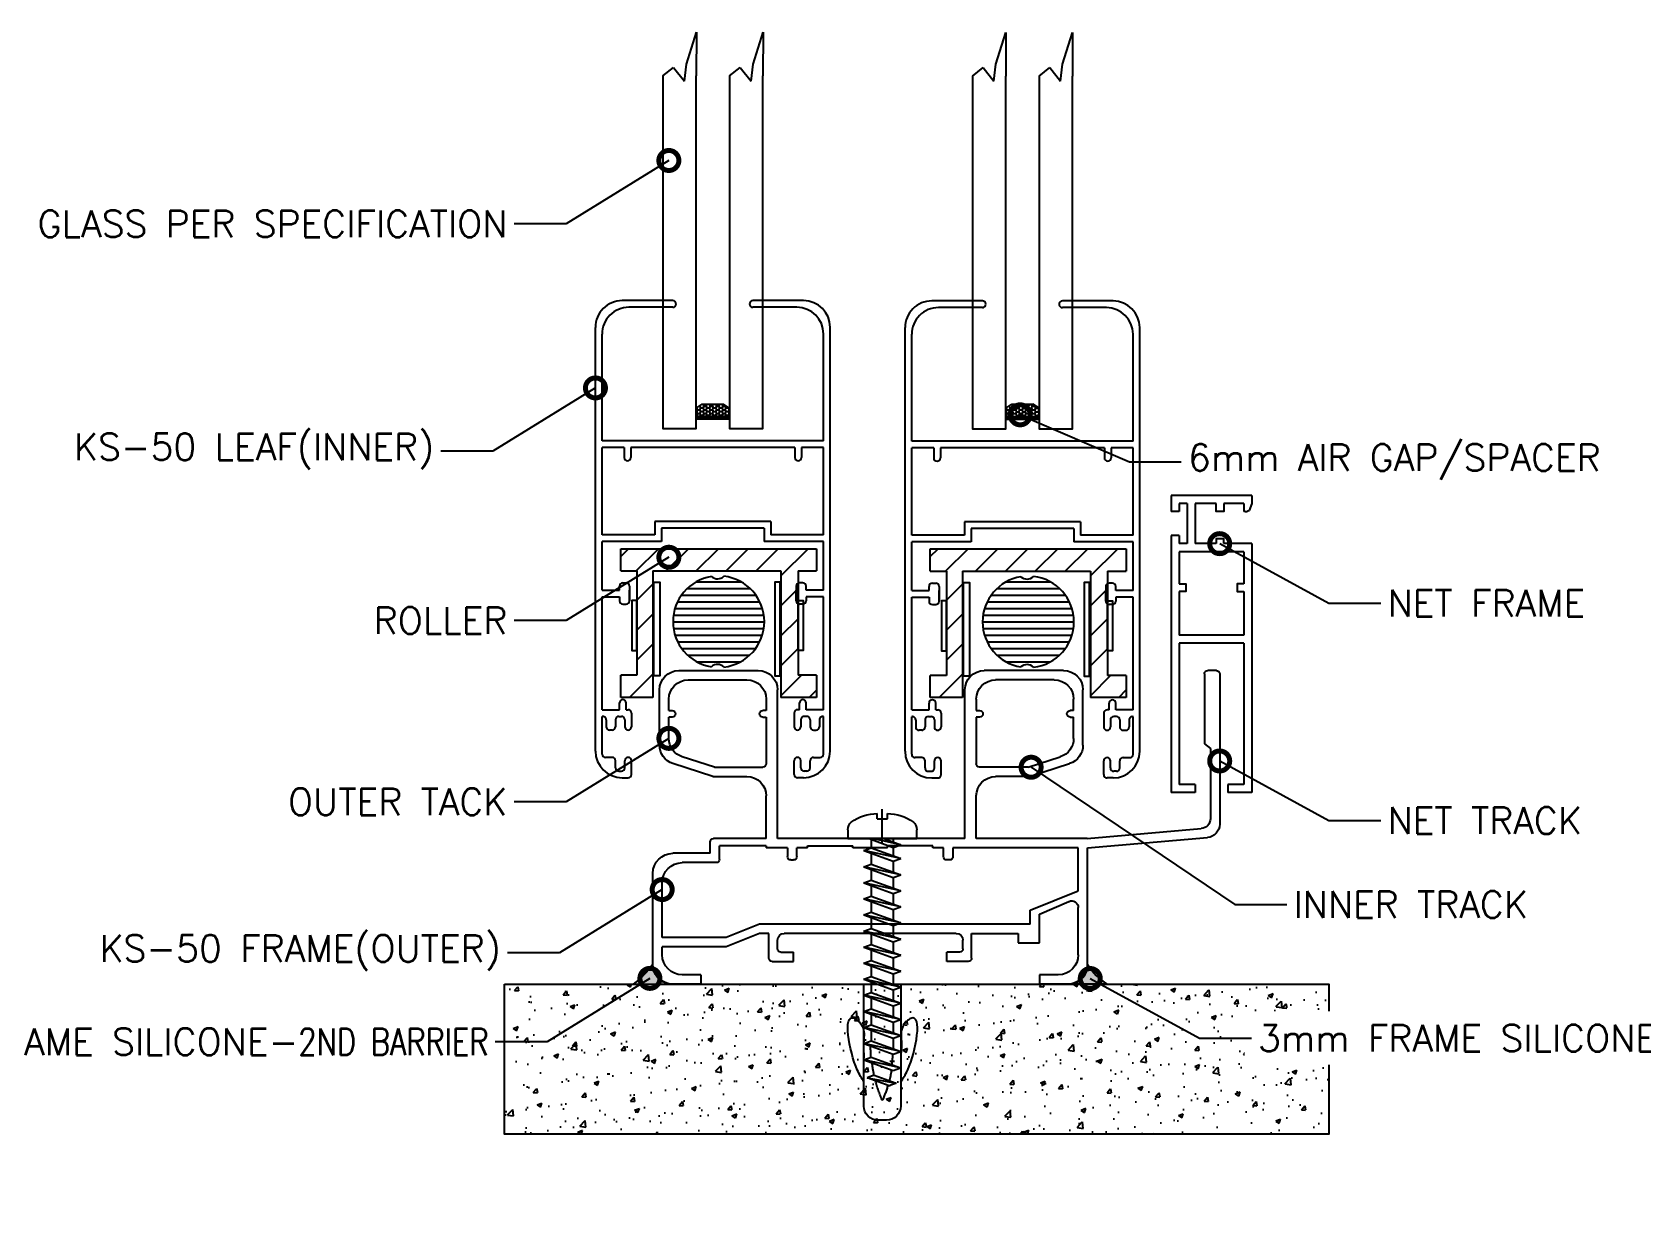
# Model space of a CAD drawing. Header units: millimetres. Extents: x -27371 to -844, y 11365 to 35579.
# Drawn here: x -6027.9 to -5786.7, y 15843.5 to 16022.1 of the extents above; entities that cross this region are included whole.
import ezdxf
from ezdxf import colors
from ezdxf.entities.mleader import LeaderData, LeaderLine
from ezdxf.math import Vec2, Vec3

# ---------------------------------------------------------------- set-up
doc = ezdxf.new("R2010")
doc.units = ezdxf.units.MM
for name, pattern in [('AXIS', [50.8, 31.75, -6.35, 6.35, -6.35]), ('AXIS2', [28.575, 19.05, -3.175, 3.175, -3.175]), ('HIDDEN', [9.525, 6.35, -3.175])]:
    doc.linetypes.add(name, pattern=pattern)
for name, color, linetype in [('A-GRID2', 224, 'AXIS2'), ('GLASS-VISION-PES', 151, 'Continuous'), ('HARDWARES', 54, 'Continuous')]:
    doc.layers.add(name, color=color, linetype=linetype)
doc.layers.add('TEXT', color=7, linetype='Continuous', lineweight=20)
doc.styles.add('RomanS', font='romans.shx')

# ---------------------------------------------------------------- blocks, each defined once
blk = doc.blocks.new('trialco frame without cover')
at = {"color": 5}
for p, q in [((-77.8, 46.5), (-77.8, 23.96)), ((-77.3, 47), (-76, 47)), ((-75.5, 46.5), (-75.5, 36)), ((-54.4, 47), (-42.5, 47)), ((3.3, 47), (-8.6, 47)), ((-57.3, 35.81), (-57.3, 44.1)), ((-53, 45.6), (-44.2, 45.6)), ((-39.6, 21.8), (-39.6, 44.1)), ((-11.5, 21.8), (-11.5, 44.1)), ((1.9, 45.6), (-6.9, 45.6)), ((6.2, 35.81), (6.2, 44.1)), ((-55.9, 41), (-55.9, 42.7)), ((-41.3, 42.7), (-41.3, 41)), ((-9.8, 42.7), (-9.8, 41)), ((4.8, 41), (4.8, 42.7)), ((-55.9, 41), (-55.4, 41)), ((-55.9, 36.82), (-55.9, 40)), ((-55.4, 40), (-55.9, 40)), ((-54.9, 40.5), (-54.9, 40.5)), ((-42.3, 40.5), (-42.3, 40.5)), ((-41.3, 41), (-41.8, 41)), ((-41.8, 40), (-41.3, 40)), ((-41.3, 40), (-41.3, 33)), ((-9.8, 41), (-9.3, 41)), ((-9.3, 40), (-9.8, 40)), ((-9.8, 40), (-9.8, 33)), ((-8.8, 40.5), (-8.8, 40.5)), ((3.8, 40.5), (3.8, 40.5)), ((4.8, 41), (4.3, 41)), ((4.3, 40), (4.8, 40)), ((4.8, 36.82), (4.8, 40)), ((-75.5, 36), (-76.4, 35.31)), ((-76.4, 35.31), (-76.4, 24.79)), ((-49.08, 32.5), (-53.9, 34.07)), ((-2.02, 32.5), (2.8, 34.07)), ((-49.3, 31.1), (-55.3, 33.05)), ((-49.08, 32.5), (-41.8, 32.5)), ((-2.02, 32.5), (-9.3, 32.5)), ((-1.8, 31.1), (4.2, 33.05)), ((-49.3, 31.1), (-44.2, 31.1)), ((-1.8, 31.1), (-6.9, 31.1)), ((-41.3, 21.8), (-41.3, 28.2)), ((-9.8, 21.8), (-9.8, 28.2)), ((-58, 20.4), (-75.97, 21.97)), ((-57.94, 21.8), (-75.03, 23.3)), ((-57.94, 21.8), (-56.6, 21.8)), ((-57.94, 21.8), (-57.3, 21.8)), ((-56.6, 21.8), (-41.3, 21.8)), ((-39.6, 21.8), (-11.5, 21.8)), ((-9.8, 21.8), (-1.9, 21.8)), ((-58, 3), (-58, 20.4)), ((-56.6, 20.4), (-37.8, 20.4)), ((-56.6, 14), (-56.6, 20.4)), ((-37.8, 20.4), (-37.8, 19.1)), ((-36.4, 20.4), (-34.8, 20.4)), ((-36.4, 19.1), (-36.4, 20.4)), ((-34.8, 20.7), (-28, 20.7)), ((-34.8, 20.4), (-34.8, 20.7)), ((-28, 20.4), (-28, 20.7)), ((-28, 20.4), (-22.8, 20.4)), ((-16, 20.7), (-22.8, 20.7)), ((-22.8, 20.4), (-22.8, 20.7)), ((-16, 20.4), (-16, 20.7)), ((-16, 20.4), (-14.4, 20.4)), ((-14.4, 19.1), (-14.4, 20.4)), ((-13, 20.4), (-9.8, 20.4)), ((-13, 20.4), (-13, 19.1)), ((-9.8, 20.7), (-2.8, 20.7)), ((-9.8, 20.7), (-9.8, 20.4)), ((-2.8, 18.7), (-2.8, 20.7)), ((-1.4, 19.6), (-1.4, 21.3)), ((-1.4, 19.6), (4.2, 19.6)), ((-37.3, 18.6), (-36.9, 18.6)), ((-13.5, 18.6), (-13.9, 18.6)), ((-2.3, 18.2), (2.8, 18.2)), ((5.8, 7), (5.8, 15.2)), ((7.2, 3), (7.2, 16.6)), ((-49.4, 11.08), (-56.6, 14)), ((-50.8, 10.5), (-55.2, 12.4)), ((-56.6, 4.4), (-56.6, 11.48)), ((-50.8, 9), (-50.8, 10.5)), ((-49.4, 9), (-49.4, 11.08)), ((-50.8, 6.2), (-50.8, 9)), ((-49.4, 9), (-8.8, 9)), ((-40.6, 7.6), (-47.6, 7.6)), ((-47.6, 7.6), (-47.6, 6.2)), ((-40.6, 3.9), (-40.6, 7.6)), ((-38.3, 7.6), (-12.5, 7.6)), ((-10.2, 3.9), (-10.2, 7.6)), ((-10.2, 7.6), (-8.8, 7.6)), ((-8.8, 9), (-3.8, 7)), ((-8.8, 7.6), (-3.8, 5.6)), ((-47.6, 6.2), (-50.8, 6.2)), ((-39.3, 5.3), (-39.3, 6.6)), ((-11.5, 5.3), (-11.5, 6.6)), ((-3.8, 7), (5.8, 7)), ((-3.8, 5.6), (5.8, 5.6)), ((5.8, 4.4), (5.8, 5.6)), ((-40.1, 3.4), (-36.9, 3.4)), ((-38.8, 4.8), (-36.9, 4.8)), ((-36.9, 3.4), (-36.9, 4.8)), ((-13.9, 3.4), (-13.9, 4.8)), ((-12, 4.8), (-13.9, 4.8)), ((-10.7, 3.4), (-13.9, 3.4)), ((-55, 0), (-50.8, 0)), ((-53.6, 1.4), (-50.8, 1.4)), ((-50.8, 1.4), (-50.8, 0)), ((0, 1.4), (2.8, 1.4)), ((0, 1.4), (0, 0)), ((0, 0), (4.2, 0))]:
    blk.add_line(p, q, dxfattribs=at)
for centre, radius, start, end in [((-77.3, 46.5), 0.5, 90, 180), ((-76, 46.5), 0.5, 0, 90), ((-54.4, 44.1), 2.9, 90, 180), ((-42.5, 44.1), 2.9, 0, 90), ((-8.6, 44.1), 2.9, 90, 180), ((3.3, 44.1), 2.9, 0, 90), ((-53, 42.7), 2.9, 90, 180), ((-44.2, 42.7), 2.9, 0, 90), ((-6.9, 42.7), 2.9, 90, 180), ((1.9, 42.7), 2.9, 0, 90), ((-55.4, 40.5), 0.5, 0, 90), ((-55.4, 40.5), 0.5, 270, 0), ((-41.8, 40.5), 0.5, 90, 180), ((-41.8, 40.5), 0.5, 180, 270), ((-9.3, 40.5), 0.5, 0, 90), ((-9.3, 40.5), 0.5, 270, 0), ((4.3, 40.5), 0.5, 90, 180), ((4.3, 40.5), 0.5, 180, 270), ((-53, 36.82), 2.9, 180, 252), ((1.9, 36.82), 2.9, 288, 0), ((-54.4, 35.81), 2.9, 180, 252), ((3.3, 35.81), 2.9, 288, 0), ((-41.8, 33), 0.5, 270, 360), ((-9.3, 33), 0.5, 180, 270), ((-44.2, 28.2), 2.9, 0, 90), ((-6.9, 28.2), 2.9, 90, 180), ((-74.9, 24.79), 1.5, 180, 265), ((-75.8, 23.96), 2, 180, 265), ((-1.9, 21.3), 0.5, 0, 90), ((4.2, 16.6), 3, 0, 90), ((-37.3, 19.1), 0.5, 180, 270), ((-36.9, 19.1), 0.5, 270, 0), ((-13.9, 19.1), 0.5, 180, 270), ((-13.5, 19.1), 0.5, 270, 0), ((-2.3, 18.7), 0.5, 180, 270), ((2.8, 15.2), 3, 0, 90), ((-55.6, 11.48), 1, 66.6823, 180), ((-38.3, 6.6), 1, 90, 180), ((-12.5, 6.6), 1, 0, 90), ((-38.8, 5.3), 0.5, 180, 270), ((-12, 5.3), 0.5, 270, 0), ((-55, 3), 3, 180, 270), ((-53.6, 4.4), 3, 180, 270), ((-40.1, 3.9), 0.5, 180, 270), ((-10.7, 3.9), 0.5, 270, 0), ((2.8, 4.4), 3, 270, 0), ((4.2, 3), 3, 270, 0)]:
    blk.add_arc(centre, radius, start, end, dxfattribs=at)
blk = doc.blocks.new('trialco leaf')
at = {"color": 3}
for p, q in [((-26.3, 0), (-25.4, 0)), ((0.9, 0), (0, 0)), ((-27.3, -1.5), (-27.3, -2.55)), ((-26.8, -1), (-26.4, -1)), ((-25.9, -1.5), (-25.9, -2.55)), ((-24.9, -0.5), (-24.9, -2.55)), ((-0.5, -0.5), (-0.5, -2.55)), ((0.5, -1.5), (0.5, -2.55)), ((1.4, -1), (1, -1)), ((1.9, -1.5), (1.9, -2.55)), ((-30.3, -4), (-30.3, -67.5)), ((-29.3, -3.55), (-29.3, -9.19)), ((-27.8, -3.05), (-28.8, -3.05)), ((-25.4, -3.05), (-25.4, -3.05)), ((0, -3.05), (0, -3.05)), ((2.4, -3.05), (3.4, -3.05)), ((3.9, -3.55), (3.9, -9.19)), ((4.9, -4), (4.9, -67.5)), ((-27.8, -7.15), (-28.2, -7.15)), ((-25.4, -7.15), (-25.4, -7.15)), ((0, -7.15), (0, -7.15)), ((2.4, -7.15), (2.8, -7.15)), ((-28.7, -8.7), (-28.7, -7.65)), ((-27.3, -8.7), (-27.3, -7.65)), ((-26.8, -9.2), (-26.4, -9.2)), ((-25.9, -8.7), (-25.9, -7.65)), ((-24.9, -9.7), (-24.9, -7.65)), ((-0.5, -9.7), (-0.5, -7.65)), ((0.5, -8.7), (0.5, -7.65)), ((1.4, -9.2), (1, -9.2)), ((1.9, -8.7), (1.9, -7.65)), ((3.3, -8.7), (3.3, -7.65)), ((-29.3, -10.2), (-29.3, -27.1)), ((-29.3, -10.2), (-26.7, -10.2)), ((-26.7, -10.2), (-26.7, -11.2)), ((-26.2, -11.7), (-26.2, -11.7)), ((-25.7, -10.2), (-25.4, -10.2)), ((-25.7, -10.2), (-25.7, -11.2)), ((0.3, -10.2), (0, -10.2)), ((0.3, -10.2), (0.3, -11.2)), ((0.8, -11.7), (0.8, -11.7)), ((3.9, -10.2), (1.3, -10.2)), ((1.3, -10.2), (1.3, -11.2)), ((3.9, -10.2), (3.9, -27.1)), ((-26.7, -27.1), (-26.7, -26.5)), ((-26.2, -26), (-25.7, -26)), ((-25.2, -26.5), (-25.2, -28.1)), ((-25.2, -28.7), (-25.2, -26.5)), ((-0.2, -26.5), (-0.2, -28.1)), ((-0.2, -28.7), (-0.2, -26.5)), ((0.8, -26), (0.3, -26)), ((1.3, -27.1), (1.3, -26.5)), ((-29.3, -27.1), (-26.7, -27.1)), ((-29.3, -28.1), (-29.3, -35.4)), ((-29.3, -28.1), (-26.7, -28.1)), ((-26.7, -28.1), (-26.7, -28.7)), ((3.9, -27.1), (1.3, -27.1)), ((3.9, -28.1), (1.3, -28.1)), ((1.3, -28.1), (1.3, -28.7)), ((3.9, -28.1), (3.9, -35.4)), ((-26.2, -29.2), (-25.7, -29.2)), ((0.8, -29.2), (0.3, -29.2)), ((-29.3, -35.4), (-20.4, -35.4)), ((-20.4, -37.4), (-20.4, -35.4)), ((-5, -35.4), (3.9, -35.4)), ((-5, -37.4), (-5, -35.4)), ((-29.3, -36.4), (-29.3, -49.5)), ((-29.3, -36.4), (-21.4, -36.4)), ((-21.4, -38.4), (-21.4, -36.4)), ((-21.4, -38.4), (-4, -38.4)), ((-20.4, -37.4), (-5, -37.4)), ((-4, -36.4), (3.9, -36.4)), ((-4, -38.4), (-4, -36.4)), ((3.9, -36.4), (3.9, -49.5)), ((-26, -49.5), (-26, -48)), ((-25.5, -47.5), (-25.5, -47.5)), ((-25, -49.5), (-25, -48)), ((-0.4, -49.5), (-0.4, -48)), ((0.1, -47.5), (0.1, -47.5)), ((0.6, -49.5), (0.6, -48)), ((-29.3, -49.5), (-26, -49.5)), ((-29.3, -50.5), (-29.3, -66.5)), ((-29.3, -50.5), (3.9, -50.5)), ((-25, -49.5), (-0.4, -49.5)), ((0.6, -49.5), (3.9, -49.5)), ((3.9, -50.5), (3.9, -66.5)), ((-26.3, -71.5), (-18.7, -71.5)), ((-25.3, -70.5), (-18.7, -70.5)), ((-18.2, -71), (-18.2, -71)), ((-7.2, -71), (-7.2, -71)), ((-6.7, -70.5), (-0.1, -70.5)), ((-6.7, -71.5), (0.9, -71.5))]:
    blk.add_line(p, q, dxfattribs=at)
for centre, radius, start, end in [((-26.3, -4), 4, 90, 180), ((-25.4, -0.5), 0.5, 0, 90), ((0, -0.5), 0.5, 90, 180), ((0.9, -4), 4, 0, 90), ((-26.8, -1.5), 0.5, 90, 180), ((-26.4, -1.5), 0.5, 0, 90), ((1, -1.5), 0.5, 90, 180), ((1.4, -1.5), 0.5, 0, 90), ((-28.8, -3.55), 0.5, 90, 180), ((-27.8, -2.55), 0.5, 270, 0), ((-25.4, -2.55), 0.5, 180, 270), ((-25.4, -2.55), 0.5, 270, 0), ((0, -2.55), 0.5, 180, 270), ((0, -2.55), 0.5, 270, 0), ((2.4, -2.55), 0.5, 180, 270), ((3.4, -3.55), 0.5, 0, 90), ((-28.2, -7.65), 0.5, 90, 180), ((-27.8, -7.65), 0.5, 0, 90), ((-25.4, -7.65), 0.5, 90, 180), ((-25.4, -7.65), 0.5, 0, 90), ((0, -7.65), 0.5, 90, 180), ((0, -7.65), 0.5, 0, 90), ((2.4, -7.65), 0.5, 90, 180), ((2.8, -7.65), 0.5, 0, 90), ((-29.2, -8.7), 0.5, 258.463, 0), ((-26.8, -8.7), 0.5, 180, 270), ((-26.4, -8.7), 0.5, 270, 0), ((1, -8.7), 0.5, 180, 270), ((1.4, -8.7), 0.5, 270, 0), ((3.8, -8.7), 0.5, 180, 281.537), ((-26.2, -11.2), 0.5, 180, 270), ((-26.2, -11.2), 0.5, 270, 0), ((-25.4, -9.7), 0.5, 270, 0), ((0, -9.7), 0.5, 180, 270), ((0.8, -11.2), 0.5, 180, 270), ((0.8, -11.2), 0.5, 270, 0), ((-26.2, -26.5), 0.5, 90, 180), ((-25.7, -26.5), 0.5, 0, 90), ((0.3, -26.5), 0.5, 90, 180), ((0.8, -26.5), 0.5, 0, 90), ((-26.2, -28.7), 0.5, 180, 270), ((-25.7, -28.7), 0.5, 270, 0), ((0.3, -28.7), 0.5, 180, 270), ((0.8, -28.7), 0.5, 270, 0), ((-25.5, -48), 0.5, 90, 180), ((-25.5, -48), 0.5, 0, 90), ((0.1, -48), 0.5, 90, 180), ((0.1, -48), 0.5, 0, 90), ((-26.3, -67.5), 4, 180, 270), ((-25.3, -66.5), 4, 180, 270), ((-0.1, -66.5), 4, 270, 0), ((0.9, -67.5), 4, 270, 0), ((-18.7, -71), 0.5, 0, 90), ((-18.7, -71), 0.5, 270, 0), ((-6.7, -71), 0.5, 90, 180), ((-6.7, -71), 0.5, 180, 270)]:
    blk.add_arc(centre, radius, start, end, dxfattribs=at)
blk = doc.blocks.new('roller')
for p, q in [((-19.87, 18.98), (-19.87, 22.3)), ((-19.87, 22.3), (9.51, 22.3)), ((9.51, 22.3), (9.51, 18.98)), ((-19.87, 18.98), (-17.43, 18.98)), ((-17.43, 18.98), (-17.43, 3.32)), ((-15.04, 18.98), (4.15, 18.98)), ((-15.04, 18.98), (-15.04, 0)), ((4.15, 18.98), (4.15, 0)), ((6.72, 18.98), (9.51, 18.98)), ((6.72, 18.98), (6.72, 3.32)), ((-19.87, 0), (-19.87, 3.32)), ((-17.43, 3.32), (-19.87, 3.32)), ((9.51, 3.32), (6.72, 3.32)), ((9.51, 3.32), (9.51, 0)), ((-15.04, 0), (-19.87, 0)), ((9.51, 0), (4.15, 0))]:
    blk.add_line(p, q)
for points in [[(-14.91, 17.27), (-14.01, 17.27), (-14.01, 3.22), (-14.91, 3.22)], [(4.02, 17.27), (3.23, 17.27), (3.23, 3.22), (4.02, 3.22)], [(-17.43, 14.52), (-18.18, 14.52), (-18.18, 7.04), (-17.43, 7.04)], [(6.72, 14.52), (7.47, 14.52), (7.47, 7.04), (6.72, 7.04)]]:
    blk.add_lwpolyline(points, close=True)
for centre, radius, start, end in [((-5.18, 11.36), 6.85, 99.192, 260.808), ((-5.36, 19.2), 1.42, 229.7147, 312.8915), ((-5.18, 11.36), 6.85, 276.5858, 83.4142), ((-5.36, 3.53), 1.42, 47.1085, 130.2853)]:
    blk.add_arc(centre, radius, start, end)
blk = doc.blocks.new('TRIALCO NET')
at = {"color": 2}
for p, q in [((-44.5, 3.6), (-44.5, -8.5)), ((-44.5, 3.6), (-43.3, 3.6)), ((-43.3, 3.6), (-42.28, 3.19)), ((-42.1, 2.59), (-42.1, 2.4)), ((-37.3, 3.6), (0, 3.6)), ((-37.3, 3.6), (-37.3, -0.6)), ((0, 3.6), (0, 0)), ((-43.3, 2.4), (-43.3, -0.6)), ((-43.3, 2.4), (-42.1, 2.4)), ((-36.1, 2.4), (-31.29, 2.4)), ((-36.1, 2.4), (-36.1, -7.3)), ((-30.14, 2.4), (-23.6, 2.4)), ((-23.6, 2.4), (-23.6, -7.3)), ((-22.4, 2.4), (-22.4, -7.3)), ((-22.4, 2.4), (-1.2, 2.4)), ((-1.2, 2.4), (-1.2, 0)), ((-1.2, 0), (0, 0)), ((-43.3, -1.75), (-43.3, -4.9)), ((-37.3, -1.75), (-37.3, -4.9)), ((-43.3, -4.9), (-37.3, -4.9)), ((-43.3, -6.1), (-43.3, -7.3)), ((-43.3, -6.1), (-37.3, -6.1)), ((-37.3, -6.1), (-37.3, -7.3)), ((-1.2, -4.9), (-1.2, -7.3)), ((-1.2, -4.9), (0, -4.9)), ((0, -4.9), (0, -8.5)), ((-44.5, -8.5), (-42.1, -8.5)), ((-43.3, -7.3), (-42.1, -7.3)), ((-42.1, -7.3), (-42.1, -8.5)), ((-38.5, -7.3), (-37.3, -7.3)), ((-38.5, -7.3), (-38.5, -8.5)), ((-38.5, -8.5), (0, -8.5)), ((-36.1, -7.3), (-31.29, -7.3)), ((-30.14, -7.3), (-23.6, -7.3)), ((-22.4, -7.3), (-1.2, -7.3))]:
    blk.add_line(p, q, dxfattribs=at)
for points in [[(-31.29, 2.4), (-31.29, 1.4), (-30.14, 1.4), (-30.14, 2.4)], [(-43.3, -0.6), (-42.1, -0.6), (-42.1, -1.75), (-43.3, -1.75)], [(-37.3, -0.6), (-38, -0.6), (-38, -1.75), (-37.3, -1.75)], [(-31.29, -7.3), (-31.29, -6.3), (-30.14, -6.3), (-30.14, -7.3)]]:
    blk.add_lwpolyline(points, dxfattribs=at)
blk.add_arc((-43.19, 2.6), 1.09, 359.3357, 33.1171, dxfattribs=at)
blk = doc.blocks.new('_DotSmall')
at = {"color": 0, "linetype": 'ByBlock', "const_width": 0.5}
blk.add_lwpolyline([(-0.0625, 0, 1), (0.0625, 0, 1)], format="xyb", close=True, dxfattribs=at)
blk = doc.blocks.new('*U35')
at = {"layer": 'A-GRID2', "linetype": 'AXIS'}
blk.add_line((0, -0.62), (0, 4.4), dxfattribs=at)
at = {"layer": 'HARDWARES', "linetype": 'Continuous'}
for p, q in [((-0.76, 2.99), (-0.76, 3.75)), ((0.76, 2.99), (-0.76, 2.99)), ((0.76, 2.99), (0.76, 3.75)), ((-5.18, 0), (-5.18, 1.32)), ((5.18, 0), (-5.18, 0)), ((5.18, 1.32), (5.18, 0))]:
    blk.add_line(p, q, dxfattribs=at)
at = {"layer": 'HARDWARES'}
for p, q in [((5.18, 0), (-5.18, 0)), ((5.18, 0.94), (5.18, 0))]:
    blk.add_line(p, q, dxfattribs=at)
at = {"layer": 'HARDWARES', "linetype": 'HIDDEN'}
for p, q in [((1.65, -0.12), (1.65, -1.4)), ((1.65, -2.2), (1.65, -3.81)), ((-1.65, -3.4), (-1.65, -5.01)), ((1.65, -4.61), (1.65, -6.22)), ((-1.65, -5.81), (-1.65, -7.42)), ((1.65, -7.02), (1.65, -8.63)), ((-1.65, -8.22), (-1.65, -9.83)), ((1.65, -9.43), (1.65, -11.04)), ((-1.65, -10.63), (-1.65, -12.24)), ((1.65, -11.84), (1.65, -13.45)), ((-1.65, -13.04), (-1.65, -14.65)), ((1.65, -14.25), (1.65, -15.86)), ((-1.65, -15.45), (-1.65, -17.06)), ((1.65, -16.66), (1.65, -18.26)), ((-1.65, -17.86), (-1.65, -19.47)), ((1.65, -19.07), (1.65, -20.67)), ((-1.65, -20.27), (-1.65, -21.87)), ((1.65, -21.47), (1.65, -23.08)), ((-1.65, -22.68), (-1.65, -24.28)), ((1.65, -23.88), (1.65, -25.49)), ((-1.65, -25.08), (-1.65, -26.69)), ((1.65, -26.29), (1.65, -27.9)), ((-1.65, -27.49), (-1.65, -29.1)), ((1.65, -28.7), (1.65, -30.31)), ((-1.65, -29.9), (-1.65, -31.51)), ((1.23, -35.46), (-2.08, -36.66)), ((2.28, -35.84), (-2.08, -36.66)), ((-1.03, -37.04), (2.28, -35.84)), ((1.23, -35.46), (2.28, -35.84)), ((-2.08, -36.66), (-1.03, -37.04))]:
    blk.add_line(p, q, dxfattribs=at)
for points in [[(1.97, 0), (-1.65, -1.32), (-2.75, -0.92)], [(-0.23, 0), (-2.75, -0.92), (1.45, 0)], [(-1.65, 0), (-1.65, -0.52)], [(2.75, -1.8), (1.65, -1.4), (-2.75, -3), (2.75, -1.8), (-1.65, -3.4), (-2.75, -3)], [(-1.65, -1.32), (-1.65, -2.6)], [(2.75, -4.21), (1.65, -3.81), (-2.75, -5.41), (2.75, -4.21), (-1.65, -5.81), (-2.75, -5.41)], [(2.75, -6.62), (1.65, -6.22), (-2.75, -7.82), (2.75, -6.62), (-1.65, -8.22), (-2.75, -7.82)], [(2.75, -9.03), (1.65, -8.63), (-2.75, -10.23), (2.75, -9.03), (-1.65, -10.63), (-2.75, -10.23)], [(2.75, -11.44), (1.65, -11.04), (-2.75, -12.64), (2.75, -11.44), (-1.65, -13.04), (-2.75, -12.64)], [(2.75, -13.85), (1.65, -13.45), (-2.75, -15.05), (2.75, -13.85), (-1.65, -15.45), (-2.75, -15.05)], [(2.75, -16.26), (1.65, -15.86), (-2.75, -17.46), (2.75, -16.26), (-1.65, -17.86), (-2.75, -17.46)], [(2.75, -18.67), (1.65, -18.26), (-2.75, -19.87), (2.75, -18.67), (-1.65, -20.27), (-2.75, -19.87)], [(2.75, -21.07), (1.65, -20.67), (-2.75, -22.28), (2.75, -21.07), (-1.65, -22.68), (-2.75, -22.28)], [(2.75, -23.48), (1.65, -23.08), (-2.75, -24.68), (2.75, -23.48), (-1.65, -25.08), (-2.75, -24.68)], [(2.75, -25.89), (1.65, -25.49), (-2.75, -27.09), (2.75, -25.89), (-1.65, -27.49), (-2.75, -27.09)], [(2.75, -28.3), (1.65, -27.9), (-2.75, -29.5), (2.75, -28.3), (-1.65, -29.9), (-2.75, -29.5)], [(2.75, -30.71), (1.65, -30.31), (-2.75, -31.91), (2.75, -30.71), (-1.65, -32.31), (-2.75, -31.91)], [(2.78, -33.13), (1.68, -32.73), (-2.72, -34.33), (2.78, -33.13), (-1.62, -34.73), (-2.72, -34.33)]]:
    blk.add_lwpolyline(points, dxfattribs=at)
at = {"layer": 'HARDWARES', "linetype": 'Continuous'}
for centre, radius, start, end in [((-3.61, 1.32), 1.57, 131.7376, 180), ((-0.81, -2.74), 6.49, 89.5368, 126.33), ((0.81, -2.74), 6.49, 53.67, 90.4632), ((3.61, 1.32), 1.57, 0, 48.2624)]:
    blk.add_arc(centre, radius, start, end, dxfattribs=at)
at = {"layer": 'HARDWARES', "linetype": 'HIDDEN'}
for centre, start, end in [((-17.49, -31.43), 356.0961, 1.0584), ((17.68, -31.43), 182.508, 187.2926), ((-17.59, -31.45), 347.9668, 353.6815), ((17.59, -31.45), 189.5795, 194.5622), ((17.59, -31.45), 196.6931, 203.9435), ((-17.59, -31.45), 336.0565, 345.4243)]:
    blk.add_arc(centre, 19.24, start, end, dxfattribs=at)

msp = doc.modelspace()

# ---------------------------------------------------------------- hatches: boundary and pattern name
at = {"ltscale": 1.3}
h = msp.add_hatch(dxfattribs=at)
h.set_pattern_fill('HONEY', color=1, scale=0.1)
h.set_pattern_definition([(0, (-46.41397, 0.03073), (0.47625, 0.2749630645), [0.3175, -0.635]), (120, (-46.41397, 0.03073), (-0.476249999, 0.2749630663), [0.3175, -0.635]), (60, (-46.41397, 0.03073), (1e-09, 0.549926131), [-0.635, 0.3175])])
h.paths.add_polyline_path([(-5923.33, 15965.75), (-5924.25, 15966.34), (-5927.42, 15966.34), (-5928.33, 15965.75), (-5928.33, 15964.51), (-5923.33, 15964.51)])
h = msp.add_hatch(dxfattribs=at)
h.set_pattern_fill('HONEY', color=1, scale=0.1)
h.paths.add_polyline_path([(-5876.92, 15965.72), (-5877.84, 15966.31), (-5881, 15966.31), (-5881.92, 15965.72), (-5881.92, 15964.48), (-5876.92, 15964.48)])
h = msp.add_hatch(color=1, dxfattribs=at)
h.dxf.hatch_style = 1
h.paths.add_polyline_path([(-5923.33, 15964.27), (-5928.33, 15964.27), (-5928.33, 15964.08), (-5923.33, 15964.08)])
h = msp.add_hatch(color=1, dxfattribs=at)
h.dxf.hatch_style = 1
h.paths.add_polyline_path([(-5876.92, 15964.24), (-5881.92, 15964.24), (-5881.92, 15964.05), (-5876.92, 15964.05)])
h = msp.add_hatch(dxfattribs=at)
h.set_pattern_fill('ANSI31', color=1)
h.set_pattern_definition([(45, (0, -199.3033), (-2.24506403, 2.24506403), [])])
h.paths.add_polyline_path([(-5910.26, 15944.67), (-5939.64, 15944.67), (-5939.64, 15941.34), (-5937.21, 15941.34), (-5937.21, 15925.69), (-5939.64, 15925.69), (-5939.64, 15922.37), (-5934.82, 15922.37), (-5934.82, 15941.34), (-5915.63, 15941.34), (-5915.63, 15922.37), (-5910.26, 15922.37), (-5910.26, 15925.69), (-5913.05, 15925.69), (-5913.05, 15936.38, -0.288492), (-5913.34, 15936.84), (-5913.34, 15938.44), (-5913.34, 15939.04, -0.288492), (-5913.05, 15939.49), (-5913.05, 15941.34), (-5910.26, 15941.34)])
h = msp.add_hatch(dxfattribs=at)
h.set_pattern_fill('ANSI31', color=1)
h.set_pattern_definition([(45, (46.414, -199.3033), (-2.24506403, 2.24506403), [])])
h.paths.add_polyline_path([(-5863.85, 15944.67), (-5893.23, 15944.67), (-5893.23, 15941.34), (-5890.8, 15941.34), (-5890.8, 15925.69), (-5893.23, 15925.69), (-5893.23, 15922.37), (-5888.4, 15922.37), (-5888.4, 15941.34), (-5869.21, 15941.34), (-5869.21, 15922.37), (-5863.85, 15922.37), (-5863.85, 15925.69), (-5866.64, 15925.69), (-5866.64, 15936.38, -0.288492), (-5866.92, 15936.84), (-5866.92, 15938.44), (-5866.92, 15939.04, -0.288492), (-5866.64, 15939.49), (-5866.64, 15941.34), (-5863.85, 15941.34)])
h = msp.add_hatch(dxfattribs=at)
h.set_pattern_fill('_USER', color=256, pattern_type=0)
h.set_pattern_definition([(0, (0, -199.3033), (0, 1), [])])
h.paths.add_polyline_path([(-5924.17, 15940.53, -0.379749), (-5926.05, 15940.49, 0.851187), (-5926.05, 15926.97, -0.379749), (-5924.17, 15926.93, 0.89119)])
h = msp.add_hatch(dxfattribs=at)
h.set_pattern_fill('_USER', color=256, pattern_type=0)
h.set_pattern_definition([(0, (46.414, -199.3033), (0, 1), [])])
h.paths.add_polyline_path([(-5877.75, 15940.53, -0.379749), (-5879.63, 15940.49, 0.851187), (-5879.63, 15926.97, -0.379749), (-5877.75, 15926.93, 0.89119)])
at = {"ltscale": 1.3, "true_color": 0x636466}
h = msp.add_hatch(dxfattribs=at)
h.set_pattern_fill('AR-CONC', color=251, scale=0.04)
h.set_pattern_definition([(50, (0, -199.3033), (7.2873868, -0.6375634), [0.762, -8.382]), (355, (0, -199.303), (-1.409737, 7.6422738), [0.6096, -6.7056234]), (100.451445, (0.607, -199.3564), (5.87765, 7.00471), [0.6476004, -7.1236098]), (46.1842, (0, -197.271), (10.8431616, -1.681693), [1.143, -12.573]), (96.63556, (0.904, -197.411), (9.4961654, 9.897045), [0.971401, -10.685424]), (351.18415, (0, -197.271), (9.496165, 9.897045), [0.914399, -10.058389]), (21, (1.016, -197.7793), (6.0645757, -4.090608), [0.762, -8.382]), (326, (1.016, -197.779), (2.472081, 7.3675186), [0.6096, -6.7056]), (71.451445, (1.5214, -198.12), (8.5366568, 3.2769108), [0.6476004, -7.1235975]), (37.5, (0, -199.3033), (0.12354413, 3.38220155), [0, -6.62432, 0, -6.8072, 0, -6.731]), (7.5, (0, -199.3033), (2.6727865, 4.007223), [0, -3.88112, 0, -6.47192, 0, -2.5654]), (327.5, (-2.2657, -199.3033), (5.4236238, -0.22914976), [0, -2.54, 0, -7.9248, 0, -10.5156]), (317.5, (-3.2817, -199.3033), (5.9251673, 1.0170596), [0, -3.302, 0, -5.26288, 0, -7.4676])])
h.paths.add_polyline_path([(-5833.47, 15856.94), (-5833.47, 15879.41), (-5957.06, 15879.41), (-5957.06, 15856.94)])

# ---------------------------------------------------------------- linework, layer by layer
at = {"ltscale": 1.3}
for p, q in [((-5928.33, 15965.75), (-5927.42, 15966.34)), ((-5928.33, 15964.51), (-5928.33, 15965.75)), ((-5928.33, 15964.51), (-5923.33, 15964.51)), ((-5927.42, 15966.34), (-5924.25, 15966.34)), ((-5923.33, 15965.75), (-5924.25, 15966.34)), ((-5923.33, 15965.75), (-5923.33, 15964.51)), ((-5881.92, 15965.72), (-5881, 15966.31)), ((-5881.92, 15964.48), (-5881.92, 15965.72)), ((-5881.92, 15964.48), (-5876.92, 15964.48)), ((-5881, 15966.31), (-5877.84, 15966.31)), ((-5876.92, 15965.72), (-5877.84, 15966.31)), ((-5876.92, 15965.72), (-5876.92, 15964.48))]:
    msp.add_line(p, q, dxfattribs=at)
for points in [[(-5928.33, 15964.51), (-5923.33, 15964.51), (-5923.33, 15964.27), (-5928.33, 15964.27)], [(-5881.92, 15964.48), (-5876.92, 15964.48), (-5876.92, 15964.24), (-5881.92, 15964.24)], [(-5928.33, 15964.27), (-5923.33, 15964.27), (-5923.33, 15964.08), (-5928.33, 15964.08)], [(-5881.92, 15964.24), (-5876.92, 15964.24), (-5876.92, 15964.05), (-5881.92, 15964.05)], [(-5957.06, 15879.41), (-5833.47, 15879.41), (-5833.47, 15856.94), (-5957.06, 15856.94)]]:
    msp.add_lwpolyline(points, close=True, dxfattribs=at)
msp.add_lwpolyline([(-5897.67, 15879.41), (-5897.67, 15861.13, -0.414214), (-5899.78, 15859.02), (-5901.07, 15859.02, -0.414214), (-5903.18, 15861.13), (-5903.18, 15879.41)], format="xyb", close=True, dxfattribs=at)
for points in [[(-5903.18, 15864.74), (-5904.18, 15866.57), (-5904.63, 15874.28), (-5903.41, 15873.07), (-5903.21, 15870.89), (-5903.18, 15868.35)], [(-5897.67, 15864.73), (-5896.62, 15866.55), (-5896.13, 15874.26), (-5897.36, 15873.05), (-5897.57, 15870.88), (-5897.67, 15868.3)]]:
    msp.add_spline(points, degree=3, dxfattribs=at)
at = {"layer": 'GLASS-VISION-PES'}
for p, q in [((-5929.8, 16017.3), (-5928.31, 16022.08)), ((-5928.31, 16022.08), (-5928.33, 16015.53)), ((-5919.8, 16017.3), (-5918.31, 16022.08)), ((-5918.31, 16022.08), (-5918.33, 16015.53)), ((-5883.38, 16017.27), (-5881.9, 16022.05)), ((-5881.9, 16022.05), (-5881.92, 16015.5)), ((-5873.38, 16017.27), (-5871.9, 16022.05)), ((-5871.9, 16022.05), (-5871.92, 16015.5)), ((-5933.34, 16015.53), (-5931.73, 16016.8)), ((-5931.73, 16016.8), (-5930.11, 16014.75)), ((-5930.11, 16014.75), (-5929.8, 16017.3)), ((-5923.33, 16015.53), (-5921.73, 16016.8)), ((-5921.73, 16016.8), (-5920.11, 16014.75)), ((-5920.11, 16014.75), (-5919.8, 16017.3)), ((-5886.92, 16015.5), (-5885.32, 16016.77)), ((-5885.32, 16016.77), (-5883.7, 16014.72)), ((-5883.7, 16014.72), (-5883.38, 16017.27)), ((-5876.92, 16015.5), (-5875.32, 16016.77)), ((-5875.32, 16016.77), (-5873.7, 16014.72)), ((-5873.7, 16014.72), (-5873.38, 16017.27))]:
    msp.add_line(p, q, dxfattribs=at)
for points in [[(-5923.33, 16015.53), (-5923.33, 15962.69), (-5918.33, 15962.69), (-5918.33, 16015.53)], [(-5886.92, 16015.5), (-5886.92, 15962.65), (-5881.92, 15962.65), (-5881.92, 16015.5)], [(-5876.92, 16015.5), (-5876.92, 15962.65), (-5871.92, 15962.65), (-5871.92, 16015.5)]]:
    msp.add_lwpolyline(points, dxfattribs=at)

# ---------------------------------------------------------------- block references
at = {"rotation": 180}
for p in [(-5938.54, 15910.34), (-5892.12, 15910.3)]:
    msp.add_blockref('trialco leaf', p, dxfattribs=at)
at = {"color": 2, "rotation": 270}
msp.add_blockref('TRIALCO NET', (-5848.6, 15908.12), dxfattribs=at)
for p in [(-5919.78, 15922.37), (-5873.36, 15922.34)]:
    msp.add_blockref('roller', p)
at = {"xscale": -1}
msp.add_blockref('trialco frame without cover', (-5927.63, 15879.41), dxfattribs=at)
at = {"layer": 'HARDWARES', "xscale": -1}
msp.add_blockref('*U35', (-5900.42, 15901.21), dxfattribs=at)

# ---------------------------------------------------------------- next in the draw order: leaders
at = {"layer": 'TEXT'}
ml = msp.add_multileader_mtext('Standard', dxfattribs=at)
ml.set_content('\\A1;GLASS PER SPECIFICATION', color=256, style='RomanS')
ml.set_leader_properties(color=8)
ml.set_arrow_properties(name='DOTSMALL')
ml.build(insert=Vec2(0, 0))
ml.multileader.update_dxf_attribs({"dogleg_length": 20, "arrow_head_size": 6, "scale": 2})
ctx = ml.context
ctx.base_point, ctx.scale, ctx.arrow_head_size, ctx.landing_gap_size, ctx.plane_origin = Vec3(-6036.5, 15993.36), 2, 6, 1, Vec3(-4624.97, 15519)
ctx.text_align_type = 2
notes = []
notes.append((ctx, [(0, (1, 1, 0), (-5947.85, 15993.36), (-1, 0), 7.79, [(0, [(-5932.43, 16002.85)], 0, [])])]))
ctx.mtext.insert, ctx.mtext.defined_height, ctx.mtext.alignment, ctx.mtext.line_spacing_factor, ctx.mtext.flow_direction = Vec3(-5956.64, 15995.36), 4.93, 3, 1.2, 5
ctx.mtext.has_bg_fill, ctx.mtext.bg_color, ctx.mtext.bg_scale_factor, ctx.mtext.bg_transparency, ctx.mtext.use_window_bg_color = 1, -1027028792, 1.5, 0, 1
ml = msp.add_multileader_mtext('Standard', dxfattribs=at)
ml.set_content('\\A1;KS-50 LEAF(INNER)', color=256, style='RomanS')
ml.set_leader_properties(color=8)
ml.set_arrow_properties(name='DOTSMALL')
ml.build(insert=Vec2(0, 0))
ml.multileader.update_dxf_attribs({"dogleg_length": 20, "arrow_head_size": 6, "scale": 2})
ctx = ml.context
ctx.base_point, ctx.scale, ctx.arrow_head_size, ctx.landing_gap_size, ctx.plane_origin = Vec3(-6028.07, 15959.28), 2, 6, 1, Vec3(-4635.98, 15484.91)
ctx.text_align_type = 2
notes.append((ctx, [(0, (1, 1, 0), (-5958.85, 15959.28), (-1, 0), 7.79, [(0, [(-5943.44, 15968.76)], 0, [])])]))
ctx.mtext.insert, ctx.mtext.defined_height, ctx.mtext.alignment, ctx.mtext.line_spacing_factor, ctx.mtext.flow_direction = Vec3(-5967.64, 15961.94), 4.93, 3, 1.2, 5
ctx.mtext.has_bg_fill, ctx.mtext.bg_color, ctx.mtext.bg_scale_factor, ctx.mtext.bg_transparency, ctx.mtext.use_window_bg_color = 1, -1027028792, 1.5, 0, 1
ml = msp.add_multileader_mtext('Standard', dxfattribs=at)
ml.set_content('\\A1;ROLLER', color=256, style='RomanS')
ml.set_leader_properties(color=8)
ml.set_arrow_properties(name='DOTSMALL')
ml.build(insert=Vec2(0, 0))
ml.multileader.update_dxf_attribs({"dogleg_length": 20, "arrow_head_size": 6, "scale": 2})
ctx = ml.context
ctx.base_point, ctx.scale, ctx.arrow_head_size, ctx.landing_gap_size, ctx.plane_origin = Vec3(-5978.59, 15933.9), 2, 6, 1, Vec3(-4624.97, 15459.53)
ctx.text_align_type = 2
notes.append((ctx, [(0, (1, 1, 0), (-5947.85, 15933.9), (-1, 0), 7.79, [(0, [(-5932.43, 15943.38)], 0, [])])]))
ctx.mtext.insert, ctx.mtext.defined_height, ctx.mtext.alignment, ctx.mtext.line_spacing_factor, ctx.mtext.flow_direction = Vec3(-5956.64, 15935.9), 4.93, 3, 1.2, 5
ctx.mtext.has_bg_fill, ctx.mtext.bg_color, ctx.mtext.bg_scale_factor, ctx.mtext.bg_transparency, ctx.mtext.use_window_bg_color = 1, -1027028792, 1.5, 0, 1
ml = msp.add_multileader_mtext('Standard', dxfattribs=at)
ml.set_content('\\A1;NET FRAME', color=256, style='RomanS')
ml.set_leader_properties(color=8)
ml.set_arrow_properties(name='DOTSMALL')
ml.build(insert=Vec2(0, 0))
ml.multileader.update_dxf_attribs({"dogleg_length": 20, "arrow_head_size": 6, "scale": 2})
ctx = ml.context
ctx.base_point, ctx.scale, ctx.arrow_head_size, ctx.landing_gap_size, ctx.plane_origin = Vec3(-5825.67, 15936.49), 2, 6, 1, Vec3(-7157.29, 15461.57)
notes.append((ctx, [(0, (1, 1, 0), (-5833.46, 15936.49), (1, 0), 7.79, [(0, [(-5849.83, 15945.42)], 0, [])])]))
ctx.mtext.insert, ctx.mtext.defined_height, ctx.mtext.line_spacing_factor, ctx.mtext.flow_direction = Vec3(-5824.67, 15938.49), 4.93, 1.2, 5
ctx.mtext.has_bg_fill, ctx.mtext.bg_color, ctx.mtext.bg_scale_factor, ctx.mtext.bg_transparency, ctx.mtext.use_window_bg_color = 1, -1027028792, 1.5, 0, 1
ml = msp.add_multileader_mtext('Standard', dxfattribs=at)
ml.set_content('\\A1;INNER TRACK', color=256, style='RomanS')
ml.set_leader_properties(color=8)
ml.set_arrow_properties(name='DOTSMALL')
ml.build(insert=Vec2(0, 0))
ml.multileader.update_dxf_attribs({"dogleg_length": 20, "arrow_head_size": 6, "scale": 2})
ctx = ml.context
ctx.base_point, ctx.scale, ctx.arrow_head_size, ctx.landing_gap_size, ctx.plane_origin = Vec3(-5839.76, 15891.34), 2, 6, 1, Vec3(-7185.57, 15428.06)
notes.append((ctx, [(0, (1, 1, 0), (-5847.55, 15891.34), (1, 0), 7.79, [(0, [(-5878.11, 15911.91)], 0, [])])]))
ctx.mtext.insert, ctx.mtext.defined_height, ctx.mtext.line_spacing_factor, ctx.mtext.flow_direction = Vec3(-5838.76, 15893.34), 4.93, 1.2, 5
ctx.mtext.has_bg_fill, ctx.mtext.bg_color, ctx.mtext.bg_scale_factor, ctx.mtext.bg_transparency, ctx.mtext.use_window_bg_color = 1, -1027028792, 1.5, 0, 1
ml = msp.add_multileader_mtext('Standard', dxfattribs=at)
ml.set_content('\\A1;KS-50 FRAME(OUTER)', color=256, style='RomanS')
ml.set_leader_properties(color=8)
ml.set_arrow_properties(name='DOTSMALL')
ml.build(insert=Vec2(0, 0))
ml.multileader.update_dxf_attribs({"dogleg_length": 20, "arrow_head_size": 6, "scale": 2})
ctx = ml.context
ctx.base_point, ctx.scale, ctx.arrow_head_size, ctx.landing_gap_size, ctx.plane_origin = Vec3(-6024.92, 15884.09), 2, 6, 1, Vec3(-4625.97, 15409.73)
ctx.text_align_type = 2
notes.append((ctx, [(0, (1, 1, 0), (-5948.85, 15884.09), (-1, 0), 7.79, [(0, [(-5933.43, 15893.58)], 0, [])])]))
ctx.mtext.insert, ctx.mtext.defined_height, ctx.mtext.alignment, ctx.mtext.line_spacing_factor, ctx.mtext.flow_direction = Vec3(-5957.64, 15886.76), 4.93, 3, 1.2, 5
ctx.mtext.has_bg_fill, ctx.mtext.bg_color, ctx.mtext.bg_scale_factor, ctx.mtext.bg_transparency, ctx.mtext.use_window_bg_color = 1, -1027028792, 1.5, 0, 1
for ctx, leaders in notes:
    for number, flags, end, landing, length, lines in leaders:
        leader = LeaderData()
        leader.index, (leader.has_last_leader_line, leader.has_dogleg_vector, leader.attachment_direction) = number, flags
        leader.last_leader_point, leader.dogleg_vector, leader.dogleg_length = Vec3(end), Vec3(landing), length
        for number, points, colour, breaks in lines:
            line = LeaderLine()
            line.index, line.vertices, line.color, line.breaks = number, Vec3.list(points), colors.encode_raw_color(colour), breaks
            leader.lines.append(line)
        ctx.leaders.append(leader)

# ---------------------------------------------------------------- next in the draw order: hatches: boundary and pattern name
at = {"ltscale": 1.3}
h = msp.add_hatch(color=2, dxfattribs=at)
h.dxf.hatch_style = 1
h.paths.add_polyline_path([(-5934.83, 15882.41, -0.085921), (-5937.77, 15879.41), (-5932.29, 15879.41, -0.383987)])
h.paths.add_polyline_path([(-5869.63, 15882.41, -0.383987), (-5872.18, 15879.41), (-5866.7, 15879.41, -0.128767)])

# ---------------------------------------------------------------- next in the draw order: linework, layer by layer
for points in [[(-5934.83, 15882.41, -0.085921), (-5937.77, 15879.41), (-5932.29, 15879.41, -0.383987), (-5934.83, 15882.41)], [(-5869.63, 15882.41, 0.128767), (-5866.7, 15879.41), (-5872.18, 15879.41, 0.383987), (-5869.63, 15882.41)]]:
    msp.add_lwpolyline(points, format="xyb", dxfattribs=at)
at = {"layer": 'GLASS-VISION-PES'}
msp.add_lwpolyline([(-5933.34, 16015.53), (-5933.34, 15962.69), (-5928.33, 15962.69), (-5928.33, 16015.53)], dxfattribs=at)

# ---------------------------------------------------------------- next in the draw order: leaders
at = {"layer": 'TEXT'}
ml = msp.add_multileader_mtext('Standard', dxfattribs=at)
ml.set_content('\\A1;6mm AIR GAP/SPACER', color=256, style='RomanS')
ml.set_leader_properties(color=8)
ml.set_arrow_properties(name='DOTSMALL')
ml.build(insert=Vec2(0, 0))
ml.multileader.update_dxf_attribs({"dogleg_length": 20, "arrow_head_size": 6, "scale": 2})
ctx = ml.context
ctx.base_point, ctx.scale, ctx.arrow_head_size, ctx.landing_gap_size, ctx.plane_origin = Vec3(-5855.59, 15957.67), 2, 6, 1, Vec3(-7187.21, 15480.88)
notes = []
notes.append((ctx, [(0, (1, 1, 0), (-5863.38, 15957.67), (1, 0), 7.79, [(0, [(-5879.75, 15964.73)], 0, [])])]))
ctx.mtext.insert, ctx.mtext.defined_height, ctx.mtext.line_spacing_factor, ctx.mtext.flow_direction = Vec3(-5854.59, 15960.34), 4.93, 1.2, 5
ctx.mtext.has_bg_fill, ctx.mtext.bg_color, ctx.mtext.bg_scale_factor, ctx.mtext.bg_transparency, ctx.mtext.use_window_bg_color = 1, -1027028792, 1.5, 0, 1
ml = msp.add_multileader_mtext('Standard', dxfattribs=at)
ml.set_content('\\A1;OUTER TACK', color=256, style='RomanS')
ml.set_leader_properties(color=8)
ml.set_arrow_properties(name='DOTSMALL')
ml.build(insert=Vec2(0, 0))
ml.multileader.update_dxf_attribs({"dogleg_length": 20, "arrow_head_size": 6, "scale": 2})
ctx = ml.context
ctx.base_point, ctx.scale, ctx.arrow_head_size, ctx.landing_gap_size, ctx.plane_origin = Vec3(-5994.02, 15906.75), 2, 6, 1, Vec3(-4624.97, 15432.39)
ctx.text_align_type = 2
notes.append((ctx, [(0, (1, 1, 0), (-5947.85, 15906.75), (-1, 0), 7.79, [(0, [(-5932.43, 15916.24)], 0, [])])]))
ctx.mtext.insert, ctx.mtext.defined_height, ctx.mtext.alignment, ctx.mtext.line_spacing_factor, ctx.mtext.flow_direction = Vec3(-5956.64, 15908.75), 4.93, 3, 1.2, 5
ctx.mtext.has_bg_fill, ctx.mtext.bg_color, ctx.mtext.bg_scale_factor, ctx.mtext.bg_transparency, ctx.mtext.use_window_bg_color = 1, -1027028792, 1.5, 0, 1
ml = msp.add_multileader_mtext('Standard', dxfattribs=at)
ml.set_content('\\A1;NET TRACK', color=256, style='RomanS')
ml.set_leader_properties(color=8)
ml.set_arrow_properties(name='DOTSMALL')
ml.build(insert=Vec2(0, 0))
ml.multileader.update_dxf_attribs({"dogleg_length": 20, "arrow_head_size": 6, "scale": 2})
ctx = ml.context
ctx.base_point, ctx.scale, ctx.arrow_head_size, ctx.landing_gap_size, ctx.plane_origin = Vec3(-5825.67, 15903.91), 2, 6, 1, Vec3(-7157.29, 15429)
notes.append((ctx, [(0, (1, 1, 0), (-5833.46, 15903.91), (1, 0), 7.79, [(0, [(-5849.83, 15912.85)], 0, [])])]))
ctx.mtext.insert, ctx.mtext.defined_height, ctx.mtext.line_spacing_factor, ctx.mtext.flow_direction = Vec3(-5824.67, 15905.91), 4.93, 1.2, 5
ctx.mtext.has_bg_fill, ctx.mtext.bg_color, ctx.mtext.bg_scale_factor, ctx.mtext.bg_transparency, ctx.mtext.use_window_bg_color = 1, -1027028792, 1.5, 0, 1
for ctx, leaders in notes:
    for number, flags, end, landing, length, lines in leaders:
        leader = LeaderData()
        leader.index, (leader.has_last_leader_line, leader.has_dogleg_vector, leader.attachment_direction) = number, flags
        leader.last_leader_point, leader.dogleg_vector, leader.dogleg_length = Vec3(end), Vec3(landing), length
        for number, points, colour, breaks in lines:
            line = LeaderLine()
            line.index, line.vertices, line.color, line.breaks = number, Vec3.list(points), colors.encode_raw_color(colour), breaks
            leader.lines.append(line)
        ctx.leaders.append(leader)

# ---------------------------------------------------------------- next in the draw order: leaders
ml = msp.add_multileader_mtext('Standard', dxfattribs=at)
ml.set_content('\\A1;3mm FRAME SILICONE-{\\W0.8;2ND BARRIER}', color=256, style='RomanS')
ml.set_leader_properties(color=8)
ml.set_arrow_properties(name='DOTSMALL')
ml.build(insert=Vec2(0, 0))
ml.multileader.update_dxf_attribs({"dogleg_length": 20, "arrow_head_size": 6, "scale": 2})
ctx = ml.context
ctx.base_point, ctx.scale, ctx.arrow_head_size, ctx.landing_gap_size, ctx.plane_origin = Vec3(-6065.24, 15870.78), 2, 6, 1, Vec3(-4627.81, 15396.42)
ctx.text_align_type = 2
notes = []
notes.append((ctx, [(0, (1, 1, 0), (-5950.68, 15870.78), (-1, 0), 7.79, [(0, [(-5935.27, 15880.27)], 0, [])])]))
ctx.mtext.insert, ctx.mtext.defined_height, ctx.mtext.alignment, ctx.mtext.line_spacing_factor, ctx.mtext.flow_direction = Vec3(-5959.47, 15872.78), 4.93, 3, 1.2, 5
ctx.mtext.has_bg_fill, ctx.mtext.bg_color, ctx.mtext.bg_scale_factor, ctx.mtext.bg_transparency, ctx.mtext.use_window_bg_color = 1, -1027028792, 1.5, 0, 1
ml = msp.add_multileader_mtext('Standard', dxfattribs=at)
ml.set_content('\\A1;3mm FRAME SILICONE-{\\W0.8;3RD BARRIER}', color=256, style='RomanS')
ml.set_leader_properties(color=8)
ml.set_arrow_properties(name='DOTSMALL')
ml.build(insert=Vec2(0, 0))
ml.multileader.update_dxf_attribs({"dogleg_length": 20, "arrow_head_size": 6, "scale": 2})
ctx = ml.context
ctx.base_point, ctx.scale, ctx.arrow_head_size, ctx.landing_gap_size, ctx.plane_origin = Vec3(-5845.08, 15871.31), 2, 6, 1, Vec3(-7176.7, 15396.39)
notes.append((ctx, [(0, (1, 1, 0), (-5852.87, 15871.31), (1, 0), 7.79, [(0, [(-5869.24, 15880.24)], 0, [])])]))
ctx.mtext.insert, ctx.mtext.width, ctx.mtext.defined_height, ctx.mtext.line_spacing_factor, ctx.mtext.flow_direction = Vec3(-5844.08, 15873.31), 108.2873, 4.93, 1.2, 5
ctx.mtext.has_bg_fill, ctx.mtext.bg_color, ctx.mtext.bg_scale_factor, ctx.mtext.bg_transparency, ctx.mtext.use_window_bg_color = 1, -1027028792, 1.5, 0, 1
for ctx, leaders in notes:
    for number, flags, end, landing, length, lines in leaders:
        leader = LeaderData()
        leader.index, (leader.has_last_leader_line, leader.has_dogleg_vector, leader.attachment_direction) = number, flags
        leader.last_leader_point, leader.dogleg_vector, leader.dogleg_length = Vec3(end), Vec3(landing), length
        for number, points, colour, breaks in lines:
            line = LeaderLine()
            line.index, line.vertices, line.color, line.breaks = number, Vec3.list(points), colors.encode_raw_color(colour), breaks
            leader.lines.append(line)
        ctx.leaders.append(leader)

doc.saveas('drawing.dxf')
